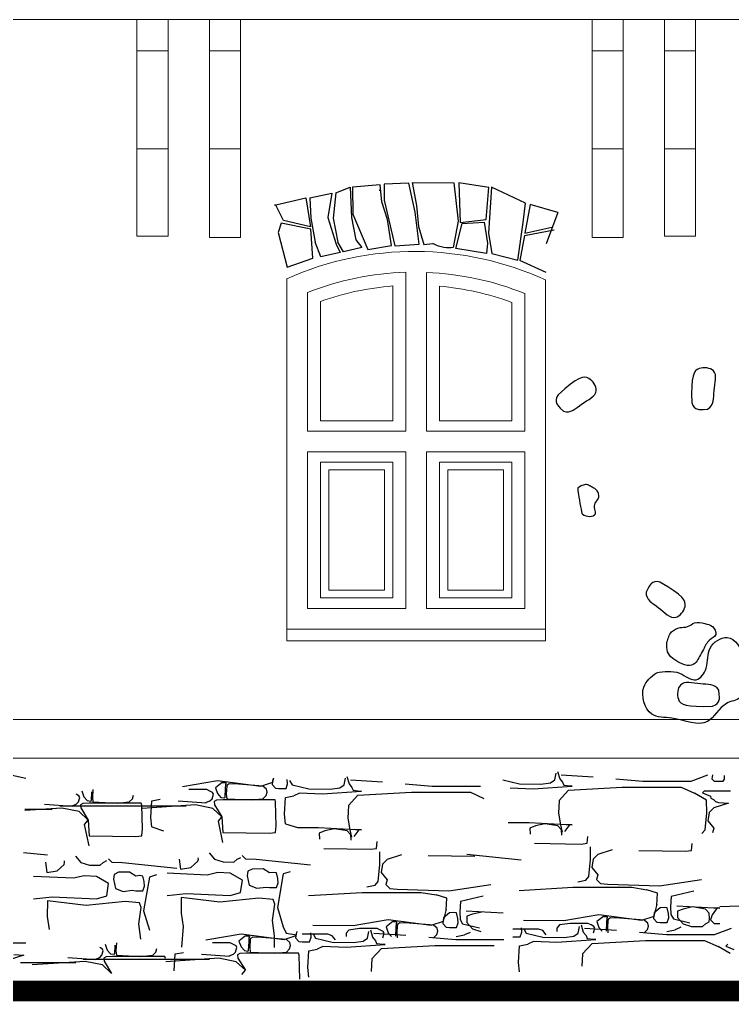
# Model space of a CAD drawing. Header units: millimetres. Extents: x 85048 to 158814, y 1395 to 38919.
# Drawn here: x 116415 to 119170, y 23374 to 27169 of the extents above; entities that cross this region are included whole.
import ezdxf

# ---------------------------------------------------------------- set-up
doc = ezdxf.new("R2010")
doc.units = ezdxf.units.MM
doc.layers.add('hatches', color=8, linetype='Continuous')
doc.layers.add('wall', color=5, linetype='Continuous')

msp = doc.modelspace()

# ---------------------------------------------------------------- linework, layer by layer
at = {"layer": 'hatches', "color": 252, "ltscale": 50, "true_color": 0x8f9991}
for p, q in [((117808.6, 26530.9, 1), (117701.5, 26522.3, 1)), ((117814.9, 26464.7, 1), (117808.6, 26530.9, 1)), ((117919.5, 26537.7, 1), (117824, 26533.5, 1)), ((117824, 26533.5, 1), (117824.1, 26471.2, 1)), ((117944.5, 26424.7, 1), (117919.5, 26537.7, 1)), ((117932.8, 26539.9, 1), (118093.6, 26538.7, 1)), ((117932.8, 26539.9, 1), (117949.7, 26450.5, 1)), ((118093.6, 26538.7, 1), (118109.8, 26390.5, 1)), ((118113.2, 26538.4, 1), (118117.5, 26385.3, 1)), ((118229.4, 26520.9, 1), (118113.2, 26538.4, 1)), ((117536.5, 26479.9, 1), (117621.8, 26498.4, 1)), ((117536.5, 26479.9, 1), (117621.8, 26498.4, 1)), ((117621.8, 26498.4, 1), (117606.7, 26404.3, 1)), ((117637.4, 26500.3, 1), (117627.3, 26402.5, 1)), ((117637.4, 26500.3, 1), (117693.4, 26521.4, 1)), ((117693.4, 26521.4, 1), (117697.8, 26404.3, 1)), ((117701.5, 26522.3, 1), (117703, 26418, 1)), ((117809.4, 26509.4, 1), (117805.3, 26508.9, 1)), ((118218.2, 26396.5, 1), (118229.4, 26520.9, 1)), ((118238.8, 26522.1, 1), (118227.4, 26343.6, 1)), ((118370.8, 26459.6, 1), (118238.8, 26522.1, 1)), ((117400, 26452.1, 1), (117521.5, 26480, 1)), ((117400, 26452.1, 1), (117521.5, 26480, 1)), ((117521.5, 26480, 1), (117539.4, 26368.6, 1)), ((117521.5, 26480, 1), (117539.4, 26368.6, 1)), ((117536.5, 26479.9, 1), (117540.1, 26402.5, 1)), ((117536.5, 26479.9, 1), (117540.1, 26402.5, 1)), ((117837, 26396.3, 1), (117814.9, 26464.7, 1)), ((117824.1, 26471.2, 1), (117865.4, 26295.1, 1)), ((118361.7, 26384.8, 1), (118370.8, 26459.6, 1)), ((118388.1, 26455.2, 1), (118368.2, 26343.6, 1)), ((118496.1, 26423.8, 1), (118388.1, 26455.2, 1)), ((118496.1, 26423.8, 1), (118388.1, 26455.2, 1)), ((117405.2, 26452, 1), (117400, 26452.1, 1)), ((117435, 26392.7, 1), (117405.2, 26452, 1)), ((117435, 26392.7, 1), (117405.2, 26452, 1)), ((117703, 26418, 1), (117761.7, 26280.2, 1)), ((117960.1, 26301, 1), (117944.5, 26424.7, 1)), ((117949.7, 26450.5, 1), (117956.6, 26369.7, 1)), ((118496.1, 26423.8, 1), (118450.5, 26302.3, 1)), ((117426.7, 26382.3, 1), (117414.6, 26346.2, 1)), ((117426.7, 26382.3, 1), (117414.6, 26346.2, 1)), ((117541.1, 26360, 1), (117426.7, 26382.3, 1)), ((117541.1, 26360, 1), (117426.7, 26382.3, 1)), ((117539.4, 26368.6, 1), (117435, 26392.7, 1)), ((117539.4, 26368.6, 1), (117435, 26392.7, 1)), ((117540.1, 26402.5, 1), (117558, 26309.7, 1)), ((117540.1, 26402.5, 1), (117558, 26309.7, 1)), ((117606.7, 26404.3, 1), (117638.6, 26301.3, 1)), ((117627.3, 26402.5, 1), (117645.2, 26309.7, 1)), ((117697.8, 26404.3, 1), (117714.9, 26318.4, 1)), ((117853.2, 26296.1, 1), (117837, 26396.3, 1)), ((118109.8, 26390.5, 1), (118090.6, 26287.9, 1)), ((118100.9, 26284.4, 1), (118125.3, 26381.9, 1)), ((118117.5, 26385.3, 1), (118218.2, 26396.5, 1)), ((118125.3, 26381.9, 1), (118211.3, 26387.1, 1)), ((118211.3, 26387.1, 1), (118224.2, 26305.3, 1)), ((118340.3, 26239.7, 1), (118361.7, 26384.8, 1)), ((117414.6, 26346.2, 1), (117449.3, 26212.1, 1)), ((117414.6, 26346.2, 1), (117449.3, 26212.1, 1)), ((117547.9, 26247.2, 1), (117541.1, 26360, 1)), ((117547.9, 26247.2, 1), (117541.1, 26360, 1)), ((117956.6, 26369.7, 1), (117978, 26300.7, 1)), ((118227.4, 26343.6, 1), (118240.6, 26264.7, 1)), ((118366.5, 26335, 1), (118480.9, 26357.4, 1)), ((118366.5, 26335, 1), (118480.9, 26357.4, 1)), ((118368.2, 26343.6, 1), (118472.5, 26367.7, 1)), ((118368.2, 26343.6, 1), (118472.5, 26367.7, 1)), ((117578.8, 26252.5, 1), (117558, 26309.7, 1)), ((117638.6, 26301.3, 1), (117654.2, 26268.8, 1)), ((117667.6, 26272, 1), (117645.2, 26309.7, 1)), ((117714.9, 26318.4, 1), (117738.4, 26289.1, 1)), ((117865.4, 26295.1, 1), (117960.1, 26301, 1)), ((117978, 26300.7, 1), (118012, 26304.3, 1)), ((118224.2, 26305.3, 1), (118220.1, 26265.7, 1)), ((118366.5, 26335, 1), (118349.2, 26238.7, 1)), ((117654.2, 26268.8, 1), (117578.8, 26252.5, 1)), ((117738.4, 26289.1, 1), (117667.6, 26272, 1)), ((117761.7, 26280.2, 1), (117853.2, 26296.1, 1)), ((118220.1, 26265.7, 1), (118100.9, 26284.4, 1)), ((118240.6, 26264.7, 1), (118340.3, 26239.7, 1)), ((117449.3, 26212.1, 1), (117547.9, 26247.2, 1)), ((117449.3, 26212.1, 1), (117547.9, 26247.2, 1)), ((118450.5, 26192.3, 1), (118349.2, 26238.7, 1)), ((116374.7, 24251.9, -28.8), (116439.2, 24236.9, -28.8)), ((118484.1, 24230.3, -137), (118489.3, 24256.4, -137)), ((118494.8, 24263.1, -137), (118503.4, 24235, -137)), ((117044.4, 24205.1, -140.8), (117180.4, 24227.6, -140.8)), ((117198.2, 24220.1, -140.8), (117172.5, 24200.3, -140.8)), ((117180.4, 24227.6, -140.8), (117346.9, 24205.7, -140.8)), ((117198.2, 24220.1, -140.8), (117212.5, 24219.9, -140.8)), ((117211.4, 24196.5, -140.8), (117212.1, 24213.6, -140.8)), ((117212.5, 24219.9, -140.8), (117212.1, 24213.6, -140.8)), ((117225.6, 24215.2, -140.8), (117217.1, 24210.3, -140.8)), ((117261.2, 24213.6, -140.8), (117225.6, 24215.2, -140.8)), ((117355.8, 24205.7, -140.8), (117261.2, 24213.6, -140.8)), ((117346.9, 24205.7, -140.8), (117393.7, 24221.8, -140.8)), ((117394.4, 24234.1, -140.8), (117391.1, 24212.6, -140.8)), ((117393.7, 24221.8, -140.8), (117397.7, 24236.9, -140.8)), ((117444.9, 24196.7, -140.8), (117451, 24214.7, -140.8)), ((117451, 24214.7, -140.8), (117449.9, 24231.9, -140.8)), ((117458.7, 24228.4, -140.8), (117468.2, 24210.9, -140.8)), ((117669.8, 24210.9, -140.8), (117674.9, 24236.9, -140.8)), ((117680.5, 24243.6, -140.8), (117689.1, 24215.5, -140.8)), ((117689.1, 24215.5, -140.8), (117699.8, 24201.6, -140.8)), ((117817.6, 24221, -84.8), (117693.7, 24229.2, -84.8)), ((117905.9, 24214.7, -84.8), (117934.6, 24212.3, -84.8)), ((118282.5, 24230.3, -137), (118347, 24215.3, -137)), ((118347, 24215.3, -137), (118430.1, 24214.5, -137)), ((118430.1, 24214.5, -137), (118466.9, 24219.6, -137)), ((118466.9, 24219.6, -137), (118484.1, 24230.3, -137)), ((118503.4, 24235, -137), (118514.1, 24221.1, -137)), ((118631.9, 24240.5, -81), (118508.1, 24248.7, -81)), ((118514.1, 24221.1, -137), (118518.6, 24209.8, -137)), ((118720.2, 24234.2, -81), (118748.9, 24231.7, -81)), ((118748.9, 24231.7, -81), (118824.6, 24225.8, -81)), ((118824.6, 24225.8, -81), (119010.8, 24225.8, -81)), ((119010.8, 24225.8, -81), (119075.8, 24249.7, -81)), ((119093.5, 24250.1, -81), (119091, 24234.7, -81)), ((119091, 24234.7, -81), (119100.3, 24225.8, -81)), ((119100.3, 24225.8, -81), (119135.2, 24225.8, -81)), ((119135.2, 24225.8, -81), (119139.4, 24233.7, -81)), ((119139.4, 24233.7, -81), (119140.3, 24246.8, -81)), ((116655.6, 24187.8, -28.8), (116663.5, 24164.7, -28.8)), ((116693, 24151.3, -28.8), (116694.5, 24184, -28.8)), ((116698.7, 24193.1, -28.8), (116697, 24162.9, -28.8)), ((117102.4, 24193.1, -140.8), (117069.5, 24192.9, -140.8)), ((117138.1, 24192.8, -140.8), (117102.4, 24193.1, -140.8)), ((117150.9, 24187.4, -140.8), (117138.1, 24192.8, -140.8)), ((117161.2, 24181.8, -140.8), (117150.9, 24187.4, -140.8)), ((117164.2, 24175, -140.8), (117161.2, 24181.8, -140.8)), ((117172.5, 24200.3, -140.8), (117180.4, 24177.2, -140.8)), ((117180.4, 24177.2, -140.8), (117193.3, 24163, -140.8)), ((117209.9, 24163.8, -140.8), (117211.4, 24196.5, -140.8)), ((117215.6, 24205.7, -140.8), (117213.9, 24175.4, -140.8)), ((117213.9, 24175.4, -140.8), (117215.6, 24157.7, -140.8)), ((117217.1, 24210.3, -140.8), (117215.6, 24205.7, -140.8)), ((117369.3, 24194, -140.8), (117355.8, 24205.7, -140.8)), ((117368.3, 24170.3, -140.8), (117372, 24183.3, -140.8)), ((117372, 24183.3, -140.8), (117369.3, 24194, -140.8)), ((117391.1, 24212.6, -140.8), (117404, 24198.4, -140.8)), ((117404, 24198.4, -140.8), (117417.1, 24196.7, -140.8)), ((117417.1, 24196.7, -140.8), (117444.9, 24196.7, -140.8)), ((117468.2, 24210.9, -140.8), (117532.6, 24195.8, -140.8)), ((117497.1, 24178.5, -140.8), (117475.1, 24168.7, -140.8)), ((117586.3, 24175, -140.8), (117497.1, 24178.5, -140.8)), ((117532.6, 24195.8, -140.8), (117615.8, 24195, -140.8)), ((117737.1, 24185.7, -140.8), (117586.3, 24175, -140.8)), ((117615.8, 24195, -140.8), (117652.6, 24200.1, -140.8)), ((117652.6, 24200.1, -140.8), (117669.8, 24210.9, -140.8)), ((117699.8, 24201.6, -140.8), (117704.3, 24190.4, -140.8)), ((117704.3, 24190.4, -140.8), (117731.1, 24187.4, -140.8)), ((117722.9, 24170.8, -84.8), (117929.4, 24182.8, -84.8)), ((117731.1, 24187.4, -140.8), (117737.1, 24187.8, -140.8)), ((117929.4, 24182.8, -84.8), (118158.3, 24182.8, -84.8)), ((117934.6, 24212.3, -84.8), (118010.2, 24206.4, -84.8)), ((118010.2, 24206.4, -84.8), (118196.5, 24206.4, -84.8)), ((118158.3, 24182.8, -84.8), (118210, 24159, -28.8)), ((118400.6, 24194.4, -137), (118311.5, 24197.9, -137)), ((118551.4, 24205.2, -137), (118400.6, 24194.4, -137)), ((118500.8, 24150.3, -25), (118537.3, 24190.3, -81)), ((118518.6, 24209.8, -137), (118545.4, 24206.9, -137)), ((118537.3, 24190.3, -81), (118743.7, 24202.3, -81)), ((118545.4, 24206.9, -137), (118551.4, 24207.3, -137)), ((118743.7, 24202.3, -81), (118972.6, 24202.3, -81)), ((118972.6, 24202.3, -81), (119024.3, 24178.5, -25)), ((119070.8, 24151.9, -25), (119024.3, 24178.5, -25)), ((119062.6, 24188.3, -25), (119054.2, 24180.3, -25)), ((119054.2, 24180.3, -25), (119085.7, 24166.9, -25)), ((119062.6, 24188.3, -25), (119162.5, 24188.3, -25)), ((116644.3, 24169.3, -28.8), (116634, 24174.9, -28.8)), ((116634, 24137.1, -28.8), (116642.6, 24145.1, -28.8)), ((116642.6, 24145.1, -28.8), (116647.3, 24162.5, -28.8)), ((116647.3, 24162.5, -28.8), (116644.3, 24169.3, -28.8)), ((116659.4, 24139.4, -28.8), (116650.3, 24134.6, -28.8)), ((116683.7, 24140.6, -28.8), (116659.4, 24139.4, -28.8)), ((116663.5, 24164.7, -28.8), (116676.4, 24150.4, -28.8)), ((116676.4, 24150.4, -28.8), (116689.5, 24148.7, -28.8)), ((116885.4, 24140.6, -28.8), (116683.7, 24140.6, -28.8)), ((116689.5, 24148.7, -28.8), (116693, 24151.3, -28.8)), ((116697, 24162.9, -28.8), (116698.7, 24145.1, -28.8)), ((116698.7, 24145.1, -28.8), (116793.7, 24141, -28.8)), ((116793.7, 24141, -28.8), (116838.9, 24145.1, -28.8)), ((116838.9, 24145.1, -28.8), (116851.4, 24157.8, -28.8)), ((116851.4, 24157.8, -28.8), (116855.1, 24170.8, -28.8)), ((116887.9, 24133.2, -28.8), (116885.4, 24140.6, -28.8)), ((116921.7, 24085, -28.8), (116926.2, 24150.1, -28.8)), ((116926.2, 24150.1, -28.8), (116958.2, 24156.2, -28.8)), ((117028.2, 24149.6, -140.8), (117135.7, 24141.7, -140.8)), ((117135.2, 24143.1, -140.8), (117150.9, 24149.6, -140.8)), ((117135.7, 24141.7, -140.8), (117135.2, 24143.1, -140.8)), ((117150.9, 24149.6, -140.8), (117159.5, 24157.7, -140.8)), ((117159.5, 24157.7, -140.8), (117164.2, 24175, -140.8)), ((117176.3, 24151.9, -140.8), (117167.2, 24147.1, -140.8)), ((117167.2, 24147.1, -140.8), (117168, 24134.3, -140.8)), ((117200.6, 24153.1, -140.8), (117176.3, 24151.9, -140.8)), ((117193.3, 24163, -140.8), (117206.4, 24161.3, -140.8)), ((117402.3, 24153.1, -140.8), (117200.6, 24153.1, -140.8)), ((117206.4, 24161.3, -140.8), (117209.9, 24163.8, -140.8)), ((117215.6, 24157.7, -140.8), (117310.6, 24153.5, -140.8)), ((117310.6, 24153.5, -140.8), (117355.8, 24157.7, -140.8)), ((117355.8, 24157.7, -140.8), (117368.3, 24170.3, -140.8)), ((117404.8, 24145.8, -140.8), (117402.3, 24153.1, -140.8)), ((117407.1, 24053.2, -140.8), (117404.8, 24145.8, -140.8)), ((117438.6, 24097.5, -140.8), (117443.1, 24162.6, -140.8)), ((117443.1, 24162.6, -140.8), (117475.1, 24168.7, -140.8)), ((117686.4, 24130.8, -28.8), (117722.9, 24170.8, -84.8)), ((118500.8, 24150.3, -25), (118498.1, 24102.4, -25)), ((119071, 24103.1, -25), (119070.8, 24151.9, -25)), ((119085.7, 24166.9, -25), (119086.6, 24160.3, -25)), ((119086.6, 24160.3, -25), (119097.6, 24154.2, -25)), ((119097.6, 24154.2, -25), (119104.7, 24146.6, -25)), ((119154.7, 24141.1, -25), (119098.1, 24122.2, -25)), ((119104.7, 24146.6, -25), (119116.1, 24143.1, -25)), ((119116.1, 24143.1, -25), (119154.7, 24141.1, -25)), ((116578.3, 24120.9, -28.8), (116435.4, 24111.7, -28.8)), ((116435.6, 24117.2, 194.1), (116541.3, 24117.2, 194.1)), ((116511.3, 24137.1, -28.8), (116618.8, 24129.2, -28.8)), ((116570.7, 24129.7, 82.1), (117058.2, 24129.7, 82.1)), ((116645, 24107.7, -28.8), (116578.3, 24120.9, -28.8)), ((116618.3, 24130.6, -28.8), (116634, 24137.1, -28.8)), ((116618.8, 24129.2, -28.8), (116618.3, 24130.6, -28.8)), ((116680.3, 24075.2, -28.8), (116645, 24107.7, -28.8)), ((116650.3, 24134.6, -28.8), (116651.1, 24121.8, -28.8)), ((116651.1, 24121.8, -28.8), (116680.3, 24075.2, -28.8)), ((116890.2, 24040.7, -28.8), (116887.9, 24133.2, -28.8)), ((117095.2, 24133.5, -140.8), (116889.6, 24120.2, -140.8)), ((117161.9, 24120.2, -140.8), (117095.2, 24133.5, -140.8)), ((117197.2, 24087.7, -140.8), (117161.9, 24120.2, -140.8)), ((117168, 24134.3, -140.8), (117197.2, 24087.7, -140.8)), ((117686.4, 24130.8, -28.8), (117683.8, 24082.9, -28.8)), ((118498.1, 24102.4, -25), (118505.5, 24056.9, -25)), ((119064.4, 24037.2, -25), (119071, 24103.1, -25)), ((119081, 24104.5, -25), (119075.5, 24072.2, -25)), ((119098.1, 24122.2, -25), (119081, 24104.5, -25)), ((116666.4, 24058.1, -28.8), (116680.3, 24075.2, -28.8)), ((116680.3, 24075.2, -28.8), (116683.7, 24014.7, -28.8)), ((116926.2, 24048.5, -28.8), (116921.7, 24085, -28.8)), ((117183.3, 24070.7, -140.8), (117197.2, 24087.7, -140.8)), ((117200.4, 23988, -140.8), (117183.3, 24070.7, -140.8)), ((117197.2, 24087.7, -140.8), (117200.6, 24027.2, -140.8)), ((117443.1, 24061.1, -140.8), (117438.6, 24097.5, -140.8)), ((117683.8, 24082.9, -28.8), (117691.2, 24037.4, -28.8)), ((118303.1, 24066.1, -137), (118384.8, 24065.3, -137)), ((118384.8, 24065.3, -137), (118527.4, 24058.3, -137)), ((119075.5, 24072.2, -25), (119098.1, 24044.2, -25)), ((116683.5, 23975.5, -28.8), (116666.4, 24058.1, -28.8)), ((116887.4, 24014.7, -28.8), (116890.2, 24040.7, -28.8)), ((116926.2, 24048.5, -28.8), (116971.8, 24034.1, -28.8)), ((117200.6, 24027.2, -140.8), (117381.4, 24024.4, -140.8)), ((117381.4, 24024.4, -140.8), (117404.3, 24027.2, -140.8)), ((117404.3, 24027.2, -140.8), (117407.1, 24053.2, -140.8)), ((117443.1, 24061.1, -140.8), (117488.7, 24046.6, -140.8)), ((117488.7, 24046.6, -140.8), (117570.5, 24045.8, -140.8)), ((117570.5, 24045.8, -140.8), (117713.1, 24038.8, -140.8)), ((117594.7, 24033, -140.8), (117572.8, 24024.9, -140.8)), ((117572.8, 24024.9, -140.8), (117573.8, 24001.5, -140.8)), ((117631.4, 24041.5, -140.8), (117594.7, 24033, -140.8)), ((117681.3, 24033, -140.8), (117631.4, 24041.5, -140.8)), ((117695, 24018.1, -140.8), (117681.3, 24033, -140.8)), ((117691.2, 24037.4, -28.8), (117697.9, 24008.6, -28.8)), ((117726, 24037.8, -140.8), (117706.7, 24011.1, -140.8)), ((117713.1, 24038.8, -140.8), (117737.1, 24038.1, -140.8)), ((117737.1, 24035.6, -140.8), (117726, 24037.8, -140.8)), ((118409, 24052.4, -137), (118387.2, 24044.4, -137)), ((118387.2, 24044.4, -137), (118388.1, 24021, -137)), ((118445.7, 24061, -137), (118409, 24052.4, -137)), ((118495.6, 24052.4, -137), (118445.7, 24061, -137)), ((118509.3, 24037.6, -137), (118495.6, 24052.4, -137)), ((118505.5, 24056.9, -25), (118512.3, 24028.1, -25)), ((118510.8, 24016.5, -137), (118509.3, 24037.6, -137)), ((118540.3, 24057.3, -137), (118521, 24030.5, -137)), ((118527.4, 24058.3, -137), (118551.4, 24057.5, -137)), ((118551.4, 24055, -137), (118540.3, 24057.3, -137)), ((119051.8, 24023.3, -25), (119064.4, 24037.2, -25)), ((119098.1, 24044.2, -25), (119093.7, 24025.7, -25)), ((116683.7, 24014.7, -28.8), (116864.5, 24011.9, -28.8)), ((116864.5, 24011.9, -28.8), (116887.4, 24014.7, -28.8)), ((117696.5, 23997, -140.8), (117695, 24018.1, -140.8)), ((117794.2, 23965.8, -28.8), (117797, 23991.9, -28.8)), ((118608.6, 23985.3, -25), (118611.3, 24011.3, -25)), ((116430.6, 23950.2, -28.8), (116522.4, 23940.6, -28.8)), ((117147.9, 23948.6, -140.8), (117168.8, 23924, -140.8)), ((117590.5, 23965.8, -28.8), (117771.3, 23963.1, -28.8)), ((117771.3, 23963.1, -28.8), (117794.2, 23965.8, -28.8)), ((117808.1, 23903, -84.8), (117807.9, 23951.8, -84.8)), ((118404.8, 23985.3, -25), (118585.7, 23982.5, -25)), ((118585.7, 23982.5, -25), (118608.6, 23985.3, -25)), ((118622.4, 23922.5, -81), (118622.2, 23971.3, -81)), ((118706.1, 23960.5, -81), (118649.6, 23941.6, -81)), ((118808.7, 23958.1, -25), (118989.5, 23955.3, -25)), ((118989.5, 23955.3, -25), (119012.4, 23958.1, -25)), ((119012.4, 23958.1, -25), (119015.2, 23984.1, -25)), ((116515, 23912.1, -28.8), (116520.6, 23873, -28.8)), ((116586.7, 23903.8, -28.8), (116589.1, 23911.1, -28.8)), ((116589.1, 23911.1, -28.8), (116588.4, 23917, -28.8)), ((116631, 23936.1, -28.8), (116651.8, 23911.5, -28.8)), ((116651.8, 23911.5, -28.8), (116685, 23901.1, -28.8)), ((116726.6, 23900.2, -28.8), (116738.5, 23911.5, -28.8)), ((116738.5, 23911.5, -28.8), (116752.7, 23918.3, -28.8)), ((116758, 23925.9, -28.8), (116771.8, 23912.8, -28.8)), ((116771.8, 23912.8, -28.8), (116813, 23911.5, -28.8)), ((116813, 23911.5, -28.8), (117022.9, 23889.5, -28.8)), ((117031.9, 23924.6, -140.8), (117037.5, 23885.5, -140.8)), ((117076.8, 23892, -140.8), (117103.6, 23916.3, -140.8)), ((117103.6, 23916.3, -140.8), (117106, 23923.6, -140.8)), ((117106, 23923.6, -140.8), (117105.3, 23929.5, -140.8)), ((117168.8, 23924, -140.8), (117201.9, 23913.7, -140.8)), ((117201.9, 23913.7, -140.8), (117243.5, 23912.7, -140.8)), ((117243.5, 23912.7, -140.8), (117255.4, 23924, -140.8)), ((117255.4, 23924, -140.8), (117269.6, 23930.8, -140.8)), ((117274.9, 23938.4, -140.8), (117288.7, 23925.4, -140.8)), ((117288.7, 23925.4, -140.8), (117329.9, 23924, -140.8)), ((117329.9, 23924, -140.8), (117539.8, 23902, -140.8)), ((117835.2, 23922.1, -84.8), (117818.1, 23904.4, -84.8)), ((117891.8, 23941, -84.8), (117835.2, 23922.1, -84.8)), ((117994.4, 23938.6, -28.8), (118175.2, 23935.8, -28.8)), ((118144.2, 23943.5, -137), (118354.2, 23921.5, -137)), ((118615.9, 23856.6, -81), (118622.4, 23922.5, -81)), ((118632.4, 23923.9, -81), (118627, 23891.6, -81)), ((118649.6, 23941.6, -81), (118632.4, 23923.9, -81)), ((116520.3, 23873, -28.8), (116559.9, 23879.5, -28.8)), ((116559.9, 23879.5, -28.8), (116586.7, 23903.8, -28.8)), ((116685, 23901.1, -28.8), (116726.6, 23900.2, -28.8)), ((116797.6, 23873.1, -28.8), (116780.2, 23865, -28.8)), ((116839.8, 23873.7, -28.8), (116797.6, 23873.1, -28.8)), ((116863.8, 23858.9, -28.8), (116839.8, 23873.7, -28.8)), ((117037.2, 23885.5, -140.8), (117076.8, 23892, -140.8)), ((117181, 23871.8, -140.8), (117140.1, 23862.4, -140.8)), ((117228.5, 23870, -140.8), (117181, 23871.8, -140.8)), ((117297.1, 23877.5, -140.8), (117294.8, 23859.3, -140.8)), ((117314.5, 23885.6, -140.8), (117297.1, 23877.5, -140.8)), ((117356.7, 23886.2, -140.8), (117314.5, 23885.6, -140.8)), ((117380.7, 23871.4, -140.8), (117356.7, 23886.2, -140.8)), ((117396.8, 23872.9, -140.8), (117380.7, 23871.4, -140.8)), ((117408.4, 23871.4, -140.8), (117396.8, 23872.9, -140.8)), ((117461.2, 23875.6, -140.8), (117433.9, 23866.8, -140.8)), ((117801.6, 23837.1, -84.8), (117808.1, 23903, -84.8)), ((117818.1, 23904.4, -84.8), (117812.7, 23872.1, -84.8)), ((117812.7, 23872.1, -84.8), (117835.2, 23844.2, -84.8)), ((118627, 23891.6, -81), (118649.6, 23863.6, -81)), ((116623.2, 23849.9, -28.8), (116468.8, 23857.5, -28.8)), ((116664.1, 23859.3, -28.8), (116623.2, 23849.9, -28.8)), ((116711.6, 23857.5, -28.8), (116664.1, 23859.3, -28.8)), ((116759.2, 23829.8, -28.8), (116711.6, 23857.5, -28.8)), ((116780.2, 23865, -28.8), (116777.9, 23846.8, -28.8)), ((116777.9, 23846.8, -28.8), (116786, 23811, -28.8)), ((116879.9, 23860.3, -28.8), (116863.8, 23858.9, -28.8)), ((116891.5, 23858.9, -28.8), (116879.9, 23860.3, -28.8)), ((116896.6, 23837, -28.8), (116891.5, 23858.9, -28.8)), ((116917, 23854.3, -28.8), (116894.5, 23724, -28.8)), ((116897.7, 23819.8, -28.8), (116896.6, 23837, -28.8)), ((116944.3, 23863.1, -28.8), (116917, 23854.3, -28.8)), ((117140.1, 23862.4, -140.8), (116985.7, 23870, -140.8)), ((117276.1, 23842.3, -140.8), (117228.5, 23870, -140.8)), ((117269, 23795.1, -140.8), (117276.1, 23842.3, -140.8)), ((117294.8, 23859.3, -140.8), (117302.9, 23823.5, -140.8)), ((117413.5, 23849.5, -140.8), (117408.4, 23871.4, -140.8)), ((117433.9, 23866.8, -140.8), (117411.4, 23736.5, -140.8)), ((117414.6, 23832.3, -140.8), (117413.5, 23849.5, -140.8)), ((117788.9, 23823.2, -84.8), (117801.6, 23837.1, -84.8)), ((117835.2, 23844.2, -84.8), (117830.8, 23825.6, -84.8)), ((118572.2, 23835.9, -81), (118603.2, 23842.6, -81)), ((118603.2, 23842.6, -81), (118615.9, 23856.6, -81)), ((118649.6, 23863.6, -81), (118645.1, 23845.1, -81)), ((118645.1, 23845.1, -81), (118660.5, 23829.6, -81)), ((118888, 23821.2, -81), (119051.1, 23845.1, -81)), ((116752.1, 23782.6, -28.8), (116759.2, 23829.8, -28.8)), ((116786, 23811, -28.8), (116815.7, 23798.8, -28.8)), ((116815.7, 23798.8, -28.8), (116850.7, 23803.5, -28.8)), ((116850.7, 23803.5, -28.8), (116863.8, 23801.8, -28.8)), ((116863.8, 23801.8, -28.8), (116891.5, 23801.8, -28.8)), ((116891.5, 23801.8, -28.8), (116897.7, 23819.8, -28.8)), ((117302.9, 23823.5, -140.8), (117332.6, 23811.3, -140.8)), ((117332.6, 23811.3, -140.8), (117367.6, 23816, -140.8)), ((117367.6, 23816, -140.8), (117380.7, 23814.3, -140.8)), ((117380.7, 23814.3, -140.8), (117408.4, 23814.3, -140.8)), ((117408.4, 23814.3, -140.8), (117414.6, 23832.3, -140.8)), ((117532.1, 23783.7, -196.8), (117738.6, 23795.7, -196.8)), ((117738.6, 23795.7, -196.8), (117967.4, 23795.7, -196.8)), ((117757.8, 23816.4, -84.8), (117788.9, 23823.2, -84.8)), ((117830.8, 23825.6, -84.8), (117846.1, 23810.1, -84.8)), ((117846.1, 23810.1, -84.8), (117874.9, 23807.7, -84.8)), ((117874.9, 23807.7, -84.8), (118073.7, 23801.8, -84.8)), ((117967.4, 23795.7, -196.8), (118025.6, 23785.9, -140.8)), ((118073.7, 23801.8, -84.8), (118236.8, 23825.6, -84.8)), ((118346.4, 23803.2, -193), (118552.9, 23815.1, -193)), ((118552.9, 23815.1, -193), (118781.7, 23815.1, -193)), ((118660.5, 23829.6, -81), (118689.2, 23827.1, -81)), ((118689.2, 23827.1, -81), (118888, 23821.2, -81)), ((118781.7, 23815.1, -193), (118839.9, 23805.4, -137)), ((118880.5, 23792.3, -137), (118839.9, 23805.4, -137)), ((119021.6, 23800, -137), (118933.8, 23779.1, -137)), ((116468.8, 23770.5, -28.8), (116541.5, 23778.6, -28.8)), ((116522.8, 23762.6, -28.8), (116522.1, 23702.8, -28.8)), ((116672.1, 23745.5, -28.8), (116522.8, 23762.6, -28.8)), ((116541.5, 23778.6, -28.8), (116711.6, 23770.5, -28.8)), ((116823.4, 23760.3, -28.8), (116672.1, 23745.5, -28.8)), ((116711.6, 23770.5, -28.8), (116752.1, 23782.6, -28.8)), ((116878.4, 23755, -28.8), (116823.4, 23760.3, -28.8)), ((116985.7, 23783, -140.8), (117058.4, 23791.1, -140.8)), ((117039.7, 23775.2, -140.8), (117039, 23715.3, -140.8)), ((117189, 23758, -140.8), (117039.7, 23775.2, -140.8)), ((117058.4, 23791.1, -140.8), (117228.5, 23783, -140.8)), ((117340.3, 23772.8, -140.8), (117189, 23758, -140.8)), ((117228.5, 23783, -140.8), (117269, 23795.1, -140.8)), ((117395.3, 23767.5, -140.8), (117340.3, 23772.8, -140.8)), ((117402.1, 23749.5, -140.8), (117395.3, 23767.5, -140.8)), ((118066.2, 23772.8, -140.8), (118025.6, 23785.9, -140.8)), ((118064.4, 23726.6, -140.8), (118066.2, 23772.8, -140.8)), ((118119.5, 23759.7, -140.8), (118116.8, 23720.6, -140.8)), ((118207.3, 23780.5, -140.8), (118119.5, 23759.7, -140.8)), ((118878.7, 23746.1, -137), (118880.5, 23792.3, -137)), ((118933.8, 23779.1, -137), (118931.1, 23740.1, -137)), ((116875.9, 23674.5, -28.8), (116885.2, 23737, -28.8)), ((116885.2, 23737, -28.8), (116878.4, 23755, -28.8)), ((116894.5, 23724, -28.8), (116917, 23649.9, -28.8)), ((117392.8, 23687, -140.8), (117402.1, 23749.5, -140.8)), ((117411.4, 23736.5, -140.8), (117433.9, 23662.4, -140.8)), ((118053.2, 23684.5, -140.8), (118065.3, 23730.1, -140.8)), ((118116.8, 23720.6, -140.8), (118118.1, 23691, -140.8)), ((118141.1, 23723.9, -28.8), (118283.7, 23716.9, -28.8)), ((118867.5, 23704, -137), (118879.6, 23749.6, -137)), ((118890.9, 23736, -137), (118868.1, 23716.2, -137)), ((118907, 23737.4, -137), (118890.9, 23736, -137)), ((118918.6, 23736, -137), (118907, 23737.4, -137)), ((118923.7, 23714, -137), (118918.6, 23736, -137)), ((118931.1, 23740.1, -137), (118932.4, 23710.5, -137)), ((118955.4, 23743.4, -25), (119098, 23736.4, -25)), ((118979.6, 23730.6, -25), (118957.7, 23722.5, -25)), ((118957.7, 23722.5, -25), (118958.7, 23699.1, -25)), ((119016.3, 23739.1, -25), (118979.6, 23730.6, -25)), ((119066.2, 23730.6, -25), (119016.3, 23739.1, -25)), ((119079.9, 23715.7, -25), (119066.2, 23730.6, -25)), ((119110.9, 23735.4, -25), (119091.6, 23708.7, -25)), ((119098, 23736.4, -25), (119122, 23735.7, -25)), ((119122, 23733.2, -25), (119110.9, 23735.4, -25)), ((119122, 23740.6, -25), (119196.8, 23743.5, -25)), ((116522.1, 23702.8, -28.8), (116529.7, 23651.6, -28.8)), ((117039, 23715.3, -140.8), (117046.6, 23664.1, -140.8)), ((117400.4, 23627.4, -140.8), (117392.8, 23687, -140.8)), ((117703.9, 23667.7, -140.8), (117839.8, 23690.3, -140.8)), ((117857.6, 23682.7, -140.8), (117832, 23663, -140.8)), ((117839.8, 23690.3, -140.8), (118006.4, 23668.3, -140.8)), ((117857.6, 23682.7, -140.8), (117872, 23682.6, -140.8)), ((117872, 23682.6, -140.8), (117871.5, 23676.2, -140.8)), ((118006.4, 23668.3, -140.8), (118053.2, 23684.5, -140.8)), ((118053.8, 23696.7, -140.8), (118050.6, 23675.2, -140.8)), ((118076.6, 23716.5, -140.8), (118053.8, 23696.7, -140.8)), ((118092.7, 23717.9, -140.8), (118076.6, 23716.5, -140.8)), ((118104.3, 23716.5, -140.8), (118092.7, 23717.9, -140.8)), ((118109.4, 23694.6, -140.8), (118104.3, 23716.5, -140.8)), ((118110.4, 23677.4, -140.8), (118109.4, 23694.6, -140.8)), ((118118.1, 23691, -140.8), (118127.6, 23673.5, -140.8)), ((118165.3, 23711.1, -28.8), (118143.4, 23703, -28.8)), ((118143.4, 23703, -28.8), (118144.4, 23679.6, -28.8)), ((118202, 23719.6, -28.8), (118165.3, 23711.1, -28.8)), ((118362.2, 23687.7, -137), (118518.2, 23687.2, -137)), ((118518.2, 23687.2, -137), (118654.1, 23709.7, -137)), ((118671.9, 23702.2, -137), (118646.3, 23682.4, -137)), ((118646.3, 23682.4, -137), (118654.2, 23659.3, -137)), ((118654.1, 23709.7, -137), (118820.7, 23687.8, -137)), ((118671.9, 23702.2, -137), (118686.3, 23702.1, -137)), ((118685.1, 23678.6, -137), (118685.8, 23695.7, -137)), ((118686.3, 23702.1, -137), (118685.8, 23695.7, -137)), ((118689.3, 23687.8, -137), (118687.6, 23657.6, -137)), ((118690.9, 23692.4, -137), (118689.3, 23687.8, -137)), ((118699.3, 23697.3, -137), (118690.9, 23692.4, -137)), ((118735, 23695.8, -137), (118699.3, 23697.3, -137)), ((118829.6, 23687.8, -137), (118735, 23695.8, -137)), ((118820.7, 23687.8, -137), (118867.5, 23704, -137)), ((118843.1, 23676.2, -137), (118829.6, 23687.8, -137)), ((118868.1, 23716.2, -137), (118864.9, 23694.7, -137)), ((118864.9, 23694.7, -137), (118877.8, 23680.5, -137)), ((118918.6, 23678.8, -137), (118924.8, 23696.9, -137)), ((118924.8, 23696.9, -137), (118923.7, 23714, -137)), ((118932.4, 23710.5, -137), (118942, 23693, -137)), ((118942, 23693, -137), (119006.4, 23678, -137)), ((118958.7, 23699.1, -25), (118979.6, 23674.5, -25)), ((119081.4, 23694.6, -25), (119079.9, 23715.7, -25)), ((119080.5, 23681.4, -25), (119081.4, 23694.6, -25)), ((119091.6, 23708.7, -25), (119085.7, 23689, -25)), ((119085.7, 23689, -25), (119099.6, 23675.9, -25)), ((116883.5, 23614.9, -28.8), (116875.9, 23674.5, -28.8)), ((117046.6, 23664.1, -140.8), (117040.2, 23583.8, -140.8)), ((117433.9, 23662.4, -140.8), (117445.9, 23638.3, -140.8)), ((117484.2, 23629.1, -140.8), (117488.2, 23644.2, -140.8)), ((117547.9, 23668.2, -140.8), (117703.9, 23667.7, -140.8)), ((117687.6, 23650.1, -140.8), (117677.9, 23637.4, -140.8)), ((117729, 23655.5, -140.8), (117687.6, 23650.1, -140.8)), ((117761.8, 23655.7, -140.8), (117729, 23655.5, -140.8)), ((117760.3, 23618.2, -140.8), (117765.5, 23644.2, -140.8)), ((117797.6, 23655.4, -140.8), (117761.8, 23655.7, -140.8)), ((117771, 23650.9, -140.8), (117779.6, 23622.8, -140.8)), ((117810.4, 23650.1, -140.8), (117797.6, 23655.4, -140.8)), ((117820.6, 23644.4, -140.8), (117810.4, 23650.1, -140.8)), ((117823.7, 23637.7, -140.8), (117820.6, 23644.4, -140.8)), ((117832, 23663, -140.8), (117839.9, 23639.8, -140.8)), ((117869.4, 23626.4, -140.8), (117870.8, 23659.2, -140.8)), ((117870.8, 23659.2, -140.8), (117871.5, 23676.2, -140.8)), ((117875, 23668.3, -140.8), (117873.3, 23638.1, -140.8)), ((117876.6, 23673, -140.8), (117875, 23668.3, -140.8)), ((117885, 23677.8, -140.8), (117876.6, 23673, -140.8)), ((117920.7, 23676.3, -140.8), (117885, 23677.8, -140.8)), ((118015.2, 23668.3, -140.8), (117920.7, 23676.3, -140.8)), ((118028.7, 23656.7, -140.8), (118015.2, 23668.3, -140.8)), ((118027.8, 23632.9, -140.8), (118031.5, 23645.9, -140.8)), ((118031.5, 23645.9, -140.8), (118028.7, 23656.7, -140.8)), ((118050.6, 23675.2, -140.8), (118063.5, 23661, -140.8)), ((118063.5, 23661, -140.8), (118076.6, 23659.3, -140.8)), ((118076.6, 23659.3, -140.8), (118104.3, 23659.3, -140.8)), ((118104.3, 23659.3, -140.8), (118110.4, 23677.4, -140.8)), ((118127.6, 23673.5, -140.8), (118192.1, 23658.5, -140.8)), ((118144.4, 23679.6, -28.8), (118165.3, 23655.1, -28.8)), ((118165.3, 23655.1, -28.8), (118198.4, 23644.7, -28.8)), ((118421.1, 23653.7, -137), (118321.2, 23653.7, -137)), ((118355.8, 23641.5, -137), (118354.7, 23658.7, -137)), ((118363.5, 23655.2, -137), (118373, 23637.6, -137)), ((118437.3, 23647.6, -137), (118421.1, 23653.7, -137)), ((118450.2, 23631.7, -137), (118437.3, 23647.6, -137)), ((118492.2, 23656.8, -137), (118491.9, 23644.7, -137)), ((118502, 23669.6, -137), (118492.2, 23656.8, -137)), ((118543.3, 23675, -137), (118502, 23669.6, -137)), ((118576.1, 23675.2, -137), (118543.3, 23675, -137)), ((118574.6, 23637.6, -137), (118579.8, 23663.7, -137)), ((118611.9, 23674.9, -137), (118576.1, 23675.2, -137)), ((118585.4, 23670.4, -137), (118593.9, 23642.3, -137)), ((118722.4, 23647.8, -81), (118598.6, 23656, -81)), ((118624.7, 23669.6, -137), (118611.9, 23674.9, -137)), ((118634.9, 23663.9, -137), (118624.7, 23669.6, -137)), ((118633.3, 23639.8, -137), (118638, 23657.2, -137)), ((118638, 23657.2, -137), (118634.9, 23663.9, -137)), ((118654.2, 23659.3, -137), (118667.1, 23645.1, -137)), ((118683.7, 23645.9, -137), (118685.1, 23678.6, -137)), ((118687.6, 23657.6, -137), (118689.3, 23639.8, -137)), ((118829.6, 23639.8, -137), (118842.1, 23652.4, -137)), ((118842.1, 23652.4, -137), (118845.8, 23665.4, -137)), ((118845.8, 23665.4, -137), (118843.1, 23676.2, -137)), ((118877.8, 23680.5, -137), (118890.9, 23678.8, -137)), ((118890.9, 23678.8, -137), (118918.6, 23678.8, -137)), ((118916.8, 23644.7, -137), (118948.9, 23650.8, -137)), ((118970.9, 23660.6, -137), (118948.9, 23650.8, -137)), ((118979.6, 23674.5, -25), (119012.8, 23664.2, -25)), ((119012.8, 23664.2, -25), (119054.3, 23663.2, -25)), ((119054.3, 23663.2, -25), (119066.2, 23674.5, -25)), ((119066.2, 23674.5, -25), (119080.5, 23681.4, -25)), ((119099.6, 23675.9, -25), (119122, 23675.2, -25)), ((119101.3, 23633.2, -81), (119166.3, 23657, -81)), ((117134.9, 23612.4, -140.8), (117270.9, 23634.9, -140.8)), ((117288.7, 23627.4, -140.8), (117263, 23607.6, -140.8)), ((117263, 23607.6, -140.8), (117270.9, 23584.5, -140.8)), ((117270.9, 23634.9, -140.8), (117437.5, 23613, -140.8)), ((117288.7, 23627.4, -140.8), (117303.1, 23627.3, -140.8)), ((117301.9, 23603.8, -140.8), (117302.6, 23620.9, -140.8)), ((117303.1, 23627.3, -140.8), (117302.6, 23620.9, -140.8)), ((117306.1, 23613, -140.8), (117304.4, 23582.8, -140.8)), ((117307.6, 23617.6, -140.8), (117306.1, 23613, -140.8)), ((117316.1, 23622.5, -140.8), (117307.6, 23617.6, -140.8)), ((117351.7, 23620.9, -140.8), (117316.1, 23622.5, -140.8)), ((117446.3, 23613, -140.8), (117351.7, 23620.9, -140.8)), ((117400.8, 23582.1, -140.8), (117400.4, 23627.4, -140.8)), ((117437.5, 23613, -140.8), (117484.2, 23629.1, -140.8)), ((117445.9, 23638.3, -140.8), (117485.4, 23631.8, -140.8)), ((117459.8, 23601.4, -140.8), (117446.3, 23613, -140.8)), ((117484.9, 23641.4, -140.8), (117481.7, 23619.9, -140.8)), ((117481.7, 23619.9, -140.8), (117494.5, 23605.7, -140.8)), ((117606.8, 23634.2, -140.8), (117506.9, 23634.2, -140.8)), ((117535.4, 23604, -140.8), (117541.5, 23622, -140.8)), ((117541.5, 23622, -140.8), (117540.4, 23639.2, -140.8)), ((117549.2, 23635.7, -140.8), (117558.7, 23618.2, -140.8)), ((117558.7, 23618.2, -140.8), (117623.2, 23603.1, -140.8)), ((117623, 23628.1, -140.8), (117606.8, 23634.2, -140.8)), ((117635.8, 23612.2, -140.8), (117623, 23628.1, -140.8)), ((117677.9, 23637.4, -140.8), (117677.6, 23625.2, -140.8)), ((117706.3, 23602.4, -140.8), (117743.1, 23607.4, -140.8)), ((117743.1, 23607.4, -140.8), (117760.3, 23618.2, -140.8)), ((117779.6, 23622.8, -140.8), (117790.3, 23608.9, -140.8)), ((117908.1, 23628.4, -84.8), (117784.3, 23636.5, -84.8)), ((117790.3, 23608.9, -140.8), (117794.8, 23597.7, -140.8)), ((117819, 23620.3, -140.8), (117823.7, 23637.7, -140.8)), ((117839.9, 23639.8, -140.8), (117852.7, 23625.6, -140.8)), ((117873.3, 23638.1, -140.8), (117875, 23620.3, -140.8)), ((117996.4, 23622, -84.8), (118025.1, 23619.6, -84.8)), ((118015.2, 23620.3, -140.8), (118027.8, 23632.9, -140.8)), ((118025.1, 23619.6, -84.8), (118100.8, 23613.7, -84.8)), ((118100.8, 23613.7, -84.8), (118287, 23613.7, -84.8)), ((118102.5, 23625.2, -140.8), (118134.6, 23631.3, -140.8)), ((118156.6, 23641.1, -140.8), (118134.6, 23631.3, -140.8)), ((118322, 23623.5, -137), (118349.7, 23623.5, -137)), ((118349.7, 23623.5, -137), (118355.8, 23641.5, -137)), ((118373, 23637.6, -137), (118437.5, 23622.6, -137)), ((118437.5, 23622.6, -137), (118520.6, 23621.8, -137)), ((118641.9, 23612.5, -137), (118491.1, 23601.7, -137)), ((118520.6, 23621.8, -137), (118557.5, 23626.9, -137)), ((118557.5, 23626.9, -137), (118574.6, 23637.6, -137)), ((118593.9, 23642.3, -137), (118604.6, 23628.4, -137)), ((118604.6, 23628.4, -137), (118609.2, 23617.2, -137)), ((118609.2, 23617.2, -137), (118635.9, 23614.2, -137)), ((118627.8, 23597.6, -81), (118834.3, 23609.6, -81)), ((118635.9, 23614.2, -137), (118641.9, 23614.6, -137)), ((118810.7, 23641.5, -81), (118839.4, 23639.1, -81)), ((118834.3, 23609.6, -81), (119063.1, 23609.6, -81)), ((118839.4, 23639.1, -81), (118915.1, 23633.2, -81)), ((118915.1, 23633.2, -81), (119101.3, 23633.2, -81)), ((119063.1, 23609.6, -81), (119114.8, 23585.8, -25)), ((116339.5, 23600.3, -25), (116439.5, 23600.3, -25)), ((116734.8, 23576.6, -28.8), (116724.5, 23582.2, -28.8)), ((116733.1, 23552.5, -28.8), (116737.8, 23569.8, -28.8)), ((116737.8, 23569.8, -28.8), (116734.8, 23576.6, -28.8)), ((116746.1, 23595.1, -28.8), (116754, 23572, -28.8)), ((116754, 23572, -28.8), (116766.9, 23557.8, -28.8)), ((116783.5, 23558.6, -28.8), (116785, 23591.3, -28.8)), ((116789.2, 23600.5, -28.8), (116787.5, 23570.2, -28.8)), ((116787.5, 23570.2, -28.8), (116789.2, 23552.5, -28.8)), ((116941.9, 23565.1, -28.8), (116945.7, 23578.1, -28.8)), ((117192.9, 23600.4, -140.8), (117160.1, 23600.2, -140.8)), ((117228.6, 23600.1, -140.8), (117192.9, 23600.4, -140.8)), ((117241.4, 23594.7, -140.8), (117228.6, 23600.1, -140.8)), ((117251.7, 23589.1, -140.8), (117241.4, 23594.7, -140.8)), ((117250, 23565, -140.8), (117254.7, 23582.4, -140.8)), ((117254.7, 23582.4, -140.8), (117251.7, 23589.1, -140.8)), ((117270.9, 23584.5, -140.8), (117283.8, 23570.3, -140.8)), ((117283.8, 23570.3, -140.8), (117296.9, 23568.6, -140.8)), ((117296.9, 23568.6, -140.8), (117300.4, 23571.1, -140.8)), ((117300.4, 23571.1, -140.8), (117301.9, 23603.8, -140.8)), ((117304.4, 23582.8, -140.8), (117306.1, 23565, -140.8)), ((117446.3, 23565, -140.8), (117458.9, 23577.6, -140.8)), ((117458.9, 23577.6, -140.8), (117462.6, 23590.6, -140.8)), ((117462.6, 23590.6, -140.8), (117459.8, 23601.4, -140.8)), ((117494.5, 23605.7, -140.8), (117507.7, 23604, -140.8)), ((117507.7, 23604, -140.8), (117535.4, 23604, -140.8)), ((117529.1, 23504.8, -140.8), (117533.6, 23569.9, -140.8)), ((117533.6, 23569.9, -140.8), (117565.6, 23576, -140.8)), ((117587.6, 23585.8, -140.8), (117565.6, 23576, -140.8)), ((117676.8, 23582.3, -140.8), (117587.6, 23585.8, -140.8)), ((117623.2, 23603.1, -140.8), (117706.3, 23602.4, -140.8)), ((117827.6, 23593, -140.8), (117676.8, 23582.3, -140.8)), ((117777, 23538.1, -28.8), (117813.4, 23578.1, -84.8)), ((117794.8, 23597.7, -140.8), (117821.6, 23594.8, -140.8)), ((117813.4, 23578.1, -84.8), (118019.9, 23590.1, -84.8)), ((117821.6, 23594.8, -140.8), (117827.6, 23595.1, -140.8)), ((118019.9, 23590.1, -84.8), (118248.8, 23590.1, -84.8)), ((118343.4, 23524.3, -137), (118347.9, 23589.4, -137)), ((118347.9, 23589.4, -137), (118380, 23595.5, -137)), ((118402, 23605.3, -137), (118380, 23595.5, -137)), ((118491.1, 23601.7, -137), (118402, 23605.3, -137)), ((118591.3, 23557.6, -25), (118627.8, 23597.6, -81)), ((119161.3, 23559.2, -25), (119114.8, 23585.8, -25)), ((119153.1, 23595.6, -25), (119144.7, 23587.6, -25)), ((119144.7, 23587.6, -25), (119176.2, 23574.2, -25)), ((116431.7, 23553.1, -25), (116375.1, 23534.2, -25)), ((116393.1, 23555.1, -25), (116431.7, 23553.1, -25)), ((116601.8, 23544.4, -28.8), (116709.4, 23536.5, -28.8)), ((116661.2, 23537.1, 82.1), (117148.7, 23537.1, 82.1)), ((116708.8, 23537.9, -28.8), (116724.5, 23544.4, -28.8)), ((116709.4, 23536.5, -28.8), (116708.8, 23537.9, -28.8)), ((116724.5, 23544.4, -28.8), (116733.1, 23552.5, -28.8)), ((116749.9, 23546.7, -28.8), (116740.8, 23541.9, -28.8)), ((116740.8, 23541.9, -28.8), (116741.6, 23529.1, -28.8)), ((116774.2, 23547.9, -28.8), (116749.9, 23546.7, -28.8)), ((116766.9, 23557.8, -28.8), (116780, 23556.1, -28.8)), ((116975.9, 23547.9, -28.8), (116774.2, 23547.9, -28.8)), ((116780, 23556.1, -28.8), (116783.5, 23558.6, -28.8)), ((116789.2, 23552.5, -28.8), (116884.2, 23548.3, -28.8)), ((116884.2, 23548.3, -28.8), (116929.4, 23552.5, -28.8)), ((116929.4, 23552.5, -28.8), (116941.9, 23565.1, -28.8)), ((116978.4, 23540.6, -28.8), (116975.9, 23547.9, -28.8)), ((117185.7, 23540.8, -140.8), (116980.1, 23527.5, -140.8)), ((117012.2, 23492.3, -28.8), (117016.7, 23557.4, -28.8)), ((117016.7, 23557.4, -28.8), (117048.7, 23563.5, -28.8)), ((117118.7, 23556.9, -140.8), (117226.3, 23549, -140.8)), ((117252.4, 23527.5, -140.8), (117185.7, 23540.8, -140.8)), ((117225.7, 23550.4, -140.8), (117241.4, 23556.9, -140.8)), ((117226.3, 23549, -140.8), (117225.7, 23550.4, -140.8)), ((117241.4, 23556.9, -140.8), (117250, 23565, -140.8)), ((117266.8, 23559.2, -140.8), (117257.7, 23554.4, -140.8)), ((117257.7, 23554.4, -140.8), (117258.5, 23541.6, -140.8)), ((117258.5, 23541.6, -140.8), (117287.7, 23495.1, -140.8)), ((117291.1, 23560.4, -140.8), (117266.8, 23559.2, -140.8)), ((117492.8, 23560.4, -140.8), (117291.1, 23560.4, -140.8)), ((117306.1, 23565, -140.8), (117401.1, 23560.8, -140.8)), ((117401.1, 23560.8, -140.8), (117446.3, 23565, -140.8)), ((117495.3, 23553.1, -140.8), (117492.8, 23560.4, -140.8)), ((117497.6, 23460.5, -140.8), (117495.3, 23553.1, -140.8)), ((117777, 23538.1, -28.8), (117774.3, 23490.2, -28.8)), ((118591.3, 23557.6, -25), (118588.6, 23509.7, -25)), ((116418, 23524.5, 194.1), (116631.8, 23524.5, 194.1)), ((116668.8, 23528.3, -28.8), (116463.2, 23515, -28.8)), ((116735.5, 23515, -28.8), (116668.8, 23528.3, -28.8)), ((116770.8, 23482.5, -28.8), (116735.5, 23515, -28.8)), ((116741.6, 23529.1, -28.8), (116770.8, 23482.5, -28.8)), ((117287.7, 23495.1, -140.8), (117252.4, 23527.5, -140.8)), ((117273.8, 23478, -140.8), (117287.7, 23495.1, -140.8)), ((117533.6, 23468.4, -140.8), (117529.1, 23504.8, -140.8)), ((118347.9, 23487.9, -137), (118343.4, 23524.3, -137))]:
    msp.add_line(p, q, dxfattribs=at)
msp.add_open_spline([(118090.6, 26287.9, 1), (118070.7, 26285.6, 1), (118041.5, 26286.8, 1), (118012, 26304.3, 1)], degree=3, dxfattribs=at)
for points, knots in [([(119074.4, 25663.8, 0.5), (119046.2, 25660.7, 0.5), (119027.5, 25664.7, 0.5), (119018.4, 25671.5, 0.5), (119013.2, 25689, 0.5), (119010, 25792.6, 0.5), (119030.3, 25831, 0.5), (119120.3, 25818.3, 0.5), (119093, 25737.5, 0.5), (119100.3, 25678.4, 0.5), (119074.4, 25663.8, 0.5)], [394.702215, 394.702215, 394.702215, 394.702215, 400.557988, 415.910439, 415.910439, 415.910439, 480.991077, 536.231936, 613.763119, 684.162889, 684.162889, 684.162889, 684.162889]), ([(118517.3, 25655.8, 1), (118496.5, 25675.1, 1), (118487.4, 25691.9, 1), (118486.6, 25703.2, 1), (118496.5, 25718.6, 1), (118572.9, 25788.7, 1), (118615.3, 25798.3, 1), (118664.3, 25721.8, 1), (118585.3, 25689.8, 1), (118545.3, 25645.7, 1), (118517.3, 25655.8, 1)], [394.702215, 394.702215, 394.702215, 394.702215, 400.557988, 415.910439, 415.910439, 415.910439, 480.991077, 536.231936, 613.763119, 684.162889, 684.162889, 684.162889, 684.162889]), ([(118588.3, 25259.6, 0.5), (118588.3, 25259.6, 0.5), (118570.4, 25357.7, 0.5), (118579.1, 25362.9, 0.5), (118591.5, 25370.8, 0.5), (118611.7, 25373.9, 0.5), (118624.1, 25362.4, 0.5), (118639.8, 25357.4, 0.5), (118652.9, 25342, 0.5), (118656.9, 25317, 0.5), (118636.2, 25300.9, 0.5), (118637.1, 25278.9, 0.5), (118646.4, 25254.7, 0.5), (118615.4, 25246, 0.5), (118597.9, 25252.4, 0.5), (118589.1, 25259.1, 0.5), (118588.3, 25259.6, 0.5)], [124.845666, 124.845666, 124.845666, 124.845666, 127.93742, 131.029173, 153.842308, 170.334498, 186.795964, 201.512455, 218.997738, 245.397607, 266.238724, 289.285258, 308.048715, 331.383778, 361.749297, 364.491593, 364.491593, 364.491593, 364.491593]), ([(118836.8, 24955.9, 0.5), (118849, 24981.6, 0.5), (118862.3, 24995.3, 0.5), (118872.8, 24999.5, 0.5), (118890.4, 24994.7, 0.5), (118980.3, 24942.9, 0.5), (119002.2, 24905.4, 0.5), (118944, 24835.6, 0.5), (118889.7, 24901.3, 0.5), (118835.6, 24926.2, 0.5), (118836.8, 24955.9, 0.5)], [394.702215, 394.702215, 394.702215, 394.702215, 400.557988, 415.910439, 415.910439, 415.910439, 480.991077, 536.231936, 613.763119, 684.162889, 684.162889, 684.162889, 684.162889]), ([(119117.8, 24577.5, 0.5), (119121.4, 24549.3, 0.5), (119117.7, 24530.6, 0.5), (119111.1, 24521.4, 0.5), (119093.7, 24515.9, 0.5), (118990.1, 24510.8, 0.5), (118951.4, 24530.5, 0.5), (118962.5, 24620.6, 0.5), (119043.8, 24594.8, 0.5), (119102.8, 24603.1, 0.5), (119117.8, 24577.5, 0.5)], [394.702215, 394.702215, 394.702215, 394.702215, 400.557988, 415.910439, 415.910439, 415.910439, 480.991077, 536.231936, 613.763119, 684.162889, 684.162889, 684.162889, 684.162889])]:
    msp.add_open_spline(points, degree=3, knots=knots, dxfattribs=at)
for points in [[(118917.3, 24762.3, 0.5), (118920, 24725.2, 0.5), (118966.7, 24683.2, 0.5), (119004.9, 24672.6, 0.5), (119030.3, 24685.8, 0.5), (119042.9, 24707.7, 0.5), (119058.2, 24734.4, 0.5), (119081.5, 24770.4, 0.5), (119105.9, 24793.1, 0.5), (119093, 24823.3, 0.5), (119064.1, 24834.8, 0.5), (119024, 24837.7, 0.5), (118996.6, 24823.1, 0.5), (118967.9, 24819.3, 0.5), (118935.4, 24802.5, 0.5), (118917.3, 24762.3, 0.5)], [(118876.3, 24644.6, 0.5), (118828, 24589.5, 0.5), (118858.3, 24484.9, 0.5), (118936.6, 24469, 0.5), (119074.1, 24456.1, 0.5), (119147.3, 24525.8, 0.5), (119201.7, 24548.3, 0.5), (119234.1, 24633.3, 0.5), (119218.7, 24700.1, 0.5), (119149.6, 24781.3, 0.5), (119084.5, 24740.1, 0.5), (119068.6, 24662.2, 0.5), (119030.6, 24617.8, 0.5), (118966.2, 24642.5, 0.5), (118876.3, 24644.6, 0.5)]]:
    msp.add_spline(points, degree=3, dxfattribs=at)
at = {"layer": 'wall', "color": 250, "linetype": 'Continuous', "lineweight": 15, "ltscale": 0.13}
for p, q in [((126305.1, 27169.4, 0.5), (112166.7, 27169.4, 0.5)), ((116868.7, 27169.4, 2.9), (116868.7, 26332.4, 2.9)), ((116988.7, 27169.4, 2.9), (116988.7, 26332.4, 2.9)), ((117149, 27169.4, 6.5), (117149, 26327.6, 6.5)), ((117269, 27169.4, 6.5), (117269, 26327.6, 6.5)), ((118627.7, 27169.4, 6.5), (118627.7, 26327.6, 6.5)), ((118747.7, 27169.4, 6.5), (118747.7, 26327.6, 6.5)), ((118908, 27169.4, 2.9), (118908, 26332.4, 2.9)), ((119028, 27169.4, 2.9), (119028, 26332.4, 2.9)), ((116868.7, 27049.4, 2.9), (116988.7, 27049.4, 2.9)), ((117269, 27049.4, 6.5), (117149, 27049.4, 6.5)), ((118627.7, 27049.4, 6.5), (118747.7, 27049.4, 6.5)), ((119028, 27049.4, 2.9), (118908, 27049.4, 2.9)), ((116868.7, 26669.6, 2.9), (116988.7, 26669.6, 2.9)), ((117269, 26669.6, 6.5), (117149, 26669.6, 6.5)), ((118627.7, 26669.6, 6.5), (118747.7, 26669.6, 6.5)), ((119028, 26669.6, 2.9), (118908, 26669.6, 2.9)), ((116868.7, 26332.4, 2.9), (116988.7, 26332.4, 2.9)), ((117269, 26327.6, 6.5), (117149, 26327.6, 6.5)), ((118627.7, 26327.6, 6.5), (118747.7, 26327.6, 6.5)), ((119028, 26332.4, 2.9), (118908, 26332.4, 2.9)), ((117907.8, 26192.7, 2.8), (117907.8, 25578.8, 2.8)), ((117987.8, 26192.3, 2.8), (117987.8, 25578.8, 2.8)), ((117448.1, 26168.1, 0.5), (117448.1, 24767.7, -0.8)), ((118447.6, 26163.3, 1), (118447.6, 24767.7, 1)), ((117528.3, 26114.9, 1), (117528.3, 25578.8, 1)), ((117857.8, 26139.9, 2.8), (117857.8, 25618.9, 2.8)), ((117907.8, 26142.7, 2.8), (117907.8, 25578.8, 2.8)), ((118037.8, 26139.1, 2.8), (118037.8, 25618.9, 2.8)), ((118367.4, 26110.8, 1), (118367.4, 25578.8, 1)), ((117578.3, 26080.3, 1), (117578.3, 25618.9, 1)), ((118317.4, 26076.5, 1), (118317.4, 25618.9, 1)), ((117857.8, 25618.9, 2.8), (117578.3, 25618.9, 1)), ((118317.4, 25618.9, 1), (118037.8, 25618.9, 2.8)), ((117907.8, 25578.8, 2.8), (117528.3, 25578.8, 1)), ((118367.4, 25578.8, 0.9), (117987.8, 25578.8, 2.8)), ((117528.3, 25498.8, 1), (117907.8, 25498.8, 2.8)), ((117528.3, 25498.8, 2.8), (117528.3, 24893.6, 1)), ((117805.3, 25498.8, 2.3), (117907.8, 25498.8, 2.8)), ((117907.8, 25498.8, 2.8), (117907.8, 25422.9, 2.8)), ((117907.8, 25498.8, 2.8), (117907.8, 24893.6, 1)), ((117987.8, 25498.8, 2.8), (117987.8, 24893.6, 1)), ((118344.7, 25498.8, 1), (117987.8, 25498.8, 2.8)), ((118367.4, 25498.8, 0.9), (117987.8, 25498.8, 2.8)), ((118367.4, 25498.8, 1), (118367.4, 24893.6, -0.8)), ((117578.3, 25458.6, 1), (117857.8, 25458.6, 2.8)), ((117578.3, 25458.6, 2.8), (117578.3, 24933.7, 1)), ((117610.2, 25428.6, 2.8), (117610.2, 24963.7, 1)), ((117826, 25428.6, 2.8), (117610.2, 25428.6, 2.8)), ((117826, 25428.6, 2.8), (117826, 24963.7, 1)), ((117857.8, 25458.6, 2.8), (117857.8, 24933.7, 1)), ((118037.8, 25458.6, 2.8), (118037.8, 24933.7, 1)), ((118317.2, 25458.6, 1), (118037.8, 25458.6, 2.8)), ((118317.4, 25458.6, 1), (118037.8, 25458.6, 2.8)), ((118069.7, 25428.6, 1), (118069.7, 24963.7, -0.8)), ((118285.5, 25428.6, 1), (118069.7, 25428.6, 1)), ((118285.5, 25428.6, 1), (118285.5, 24963.7, -0.8)), ((118317.4, 25458.6, 1), (118317.4, 24933.7, -0.8)), ((117826, 24963.7, 1), (117610.2, 24963.7, 1)), ((118285.5, 24963.7, 1), (118069.7, 24963.7, 1)), ((117578.3, 24933.7, 1), (117857.8, 24933.7, 1)), ((118037.8, 24933.7, 1), (118317.4, 24933.7, 1)), ((117907.8, 24893.6, 1), (117528.3, 24893.6, 1)), ((118367.4, 24893.6, 1), (117987.8, 24893.6, 1)), ((118447.6, 24813.7, 1), (117447.6, 24813.7, 1)), ((118447.6, 24767.7, 1), (117447.6, 24767.7, 1)), ((112700.9, 24464.3), (120547.4, 24464.3)), ((112880.9, 24464.3, 0.5), (120547.4, 24464.3, 0.5)), ((121026.4, 24464.3, 0.5), (112880.9, 24464.3, 0.5)), ((112700.9, 24314.3), (120547.4, 24314.3)), ((121026.4, 24314.3, 0.5), (112880.9, 24314.3, 0.5))]:
    msp.add_line(p, q, dxfattribs=at)
at = {"layer": 'wall', "color": 250, "linetype": 'Continuous', "lineweight": 15, "ltscale": 0.13, "const_width": 80}
msp.add_lwpolyline([(135491.3, 23414.3), (109650.4, 23414.3)], dxfattribs=at)
at = {"layer": 'wall', "color": 250, "linetype": 'Continuous', "lineweight": 15, "ltscale": 0.13}
for radius, start, end in [(1215, 65.4397, 114.0172), (1135, 91.7546, 111.4079), (1135, 68.0218, 87.7154), (1085, 94.4801, 109.6178), (1085, 69.7927, 84.9639)]:
    msp.add_arc((117942.6, 25058.2, 1), radius, start, end, dxfattribs=at)

doc.saveas('drawing.dxf')
